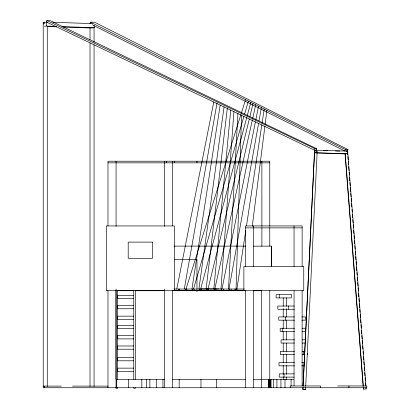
<?xml version="1.0" encoding="UTF-8"?>
<svg xmlns="http://www.w3.org/2000/svg" width="410" height="410" viewBox="0 0 410 410"><rect width="100%" height="100%" fill="white"/><g stroke="black" fill="none" stroke-linecap="round" stroke-linejoin="round"><path stroke-width="0.61" d="M236.047 289.04L241.546 115.2M305.629 387.419L305.547 389.5L302.918 389.372L302.969 387.927M303.067 386.01L314.572 150.972L316.146 151.049M302.918 389.372L303.016 387.455M303.077 386.179L314.572 150.972M305.701 386.307L317.196 151.1M228.513 289.04L237.913 113.478M220.944 289.04L233.915 111.581M213.825 289.04L230.702 110.054M206.138 288.876L227.365 107.804M252.268 226.315L264.906 126.208M265.147 124.307L266.905 110.367M198.927 289.04L224.055 106.897M236.898 289.04L245.81 230.297M246.482 225.874L261.811 124.814M262.098 122.918L264.209 109.019M191.941 289.04L220.175 105.047M184.28 289.04L217.054 102.879M229.021 289.04L258.577 123.359M259.028 120.842L261.385 107.61M176.782 289.04L213.779 102.008M221.969 289.04L255.415 121.847M255.789 119.966L258.546 106.19M214.82 288.876L252.396 119.756M252.673 118.51L255.722 104.781M208.024 289.04L249.311 118.977M249.915 116.496L253.078 103.458M90.015 23.688L90.39 22.16L94.433 22.16L347.993 149.578L347.618 151.105L347.731 153.729L346.691 153.822M347.993 149.578L345.363 149.578L344.989 151.105L92.306 24.836M200.664 289.04L246.83 117.168M247.163 115.933L250.817 102.331M193.51 289.04L243.899 116.466M244.616 114.011L248.383 101.111M56.093 26.389L46.561 26.055L46.386 22.022L46.837 20.5L50.189 20.618L316.73 148.748L316.274 150.27M314.66 152.833L314.547 150.209L314.998 148.686L316.73 148.748M186.002 289.04L240.962 114.369M241.346 113.145L245.575 99.712M43.26 24.036L43.183 22.309L47.657 22.068M44.429 26.25L46.561 26.055M94.136 25.415L94.233 27.721L91.035 28.008L63.063 27.034M46.386 22.022L314.547 150.209L347.618 151.105L346.578 151.198M315.182 152.786L347.731 153.729M346.399 150.87L347.444 150.777L347.649 151.152L365.91 385.743M346.604 151.244L347.649 151.152M363.239 387.511L363.547 389.162L366.161 388.931L366.058 387.655M44.951 23.688L43.214 23.688L43.214 387.737L366.817 387.737L366.817 385.959L337.732 385.959M107.973 162.837L269.775 162.837M245.503 227.878L302.134 227.878M173.968 246.123L245.959 246.123M253.575 246.169L271.594 246.123L271.594 266.505M174.311 259.356L196.964 259.356L196.964 289.378M219.048 288.876L201.202 288.876L201.202 290.659M173.953 289.04L244.386 289.04M117.342 290.736L133.947 290.736M135.228 290.736L164.605 290.736M172.272 290.736L245.718 290.736M253.38 290.736L261.688 290.736M133.747 295.354L117.567 295.354L117.567 298.593L133.747 298.593M133.747 305.511L117.567 305.511L117.567 308.75L133.747 308.75M294.385 306.029L277.821 306.029L277.821 309.263L294.385 309.263M133.747 316.156L117.567 316.156L117.567 319.39L133.747 319.39M294.467 316.93L278.713 316.93L278.713 320.169L294.467 320.169M301.847 316.93L305.629 316.93L305.629 320.169L301.847 320.169M133.747 325.304L117.567 325.304L117.567 328.543L133.747 328.543M294.488 328.256L280.194 328.256L280.194 331.495L294.488 331.495M302.001 328.256L305.783 328.256M302.001 331.495L305.783 331.495M133.747 335.657L117.567 335.657L117.567 338.896L133.747 338.896M294.488 339.829L281.101 339.829L281.101 343.062L294.488 343.062M302.134 339.829L305.45 339.829M302.134 343.062L305.45 343.062M133.747 345.978L117.567 345.978L117.567 349.212L133.747 349.212M294.436 351.349L280.343 351.349L280.343 354.588L294.436 354.588M302.067 351.349L305.004 351.349M302.067 354.588L305.004 354.588M133.747 357.561L117.567 357.561L117.567 360.795L133.747 360.795M294.436 362.614L279.005 362.614L279.005 365.848L294.436 365.848M301.688 362.614L304.159 362.614L304.159 365.848L301.688 365.848M133.747 368.139L117.567 368.139L117.567 371.373L133.747 371.373M294.119 373.879L279.225 373.879L279.225 377.113L294.119 377.113M164.871 379.404L116.742 379.404L116.742 387.737M172.328 379.404L245.585 379.404M253.723 379.404L293.555 379.404M43.214 386.117L61.315 386.117M72.498 386.117L108.163 386.117M52.741 22.242L92.153 23.621M43.183 22.309L44.454 22.355M61.818 26.588L94.233 27.721M47.176 26.476L56.708 26.809M314.547 150.209L316.443 150.275M323.403 150.516L327.831 150.675M335.416 150.936L339.844 151.09M315.295 152.853L345.651 153.914M302.908 389.208L305.547 389.5M46.837 20.5L314.998 148.686M90.39 22.16L345.363 149.578M365.951 388.557L366.161 388.931M347.49 151.418L347.741 154.606M347.89 156.517L348.136 159.705M348.285 161.617L348.536 164.805M348.684 166.716L348.982 170.539M349.13 172.451L349.33 175.003M349.525 177.55L349.776 180.738M349.925 182.655L350.171 185.838M350.319 187.754L350.622 191.578M350.77 193.489L351.016 196.677M351.165 198.589L351.411 201.776M351.56 203.688L351.811 206.876M352.011 209.428L352.205 211.975M352.405 214.527L352.651 217.715M352.805 219.627L353.051 222.814M353.2 224.726L353.446 227.914M353.645 230.461L353.897 233.649M354.045 235.56L354.291 238.748M354.44 240.665L354.686 243.847M354.84 245.764L355.086 248.952M355.285 251.499L355.531 254.687M355.68 256.599L355.931 259.786M356.08 261.698L356.326 264.886M356.474 266.797L356.772 270.626M356.92 272.537L357.12 275.084M357.32 277.637L357.566 280.824M357.715 282.736L357.966 285.924M358.114 287.835L358.361 291.023M358.56 293.575L358.806 296.758M358.955 298.675L359.206 301.862M359.355 303.774L359.652 307.597M359.801 309.509L360 312.061M360.195 314.608L360.446 317.796M360.595 319.708L360.841 322.895M360.99 324.807L361.241 327.995M361.435 330.547L361.687 333.735M361.835 335.646L362.081 338.834M362.23 340.746L362.481 343.934M362.63 345.845L362.876 349.033M363.075 351.585L363.275 354.132M363.47 356.685L363.721 359.872M363.87 361.784L364.116 364.972M364.264 366.883L364.562 370.707M364.71 372.618L364.961 375.806M365.11 377.718L365.356 380.905M365.505 382.817L365.756 386.005M345.184 153.294L363.296 385.974M363.444 387.886L363.547 389.162M345.03 153.56L363.142 386.235M316.628 150.024L316.74 152.643M348.941 385.959L348.941 387.737M320.63 387.737L320.63 385.959L290.254 385.959L290.254 387.737M307.213 353.507L307.213 354.588M305.322 339.829L305.322 341.981M303.344 351.349L303.344 354.588M302.134 266.387L302.134 225.936L245.503 225.936L245.503 266.387M302.134 290.659L302.134 385.82M294.047 225.936L294.047 266.546M294.047 290.659L294.047 385.82M291.09 379.404L291.09 385.948M288.712 306.029L288.712 309.263M286.436 297.885L286.436 306.173M286.436 308.72L286.436 317.007M286.436 320.189L286.436 328.477M286.436 331.659L286.436 339.946M286.436 343.129L286.436 351.416M286.436 354.599L286.436 362.886M286.436 365.433L286.436 374.356M286.436 376.903L286.436 379.455M285.462 316.93L285.462 320.169M284.991 379.404L284.991 387.737M284.022 373.879L284.022 377.113M283.228 297.885L283.228 306.173M283.228 308.72L283.228 317.007M283.228 320.189L283.228 328.477M283.228 331.659L283.228 339.946M283.228 343.129L283.228 351.416M283.228 354.599L283.228 362.886M283.228 365.433L283.228 374.356M283.228 376.903L283.228 379.455M282.592 328.256L282.592 331.495M280.958 379.404L280.958 387.737M279.236 294.703L279.236 297.937M276.904 379.404L276.904 387.737M273.414 379.404L273.414 387.737M271.394 246.123L271.394 266.485M271.041 379.404L271.041 387.737M270.144 379.404L270.144 387.737M270.077 379.404L270.077 387.737M269.775 226.335L269.775 161.217L107.973 161.217L107.973 225.936M269.775 227.611L269.775 246.123M269.775 290.659L269.775 379.434M269.565 379.404L269.565 387.737M268.719 379.404L268.719 387.737M268.647 379.404L268.647 387.737M261.887 161.217L261.887 226.407M261.887 227.611L261.887 246.22M261.688 290.659L261.667 387.737M253.595 225.936L253.595 266.546M253.595 290.659L253.595 387.737M245.503 290.659L245.503 387.737M243.888 290.659L243.888 266.387L303.754 266.387L303.754 290.659L106.359 290.659L106.359 225.936L174.311 225.936L174.311 290.659M236.713 289.04L236.713 290.659M235.883 289.04L235.883 290.659M234.986 289.04L234.986 290.659M231.091 289.04L231.091 290.659M223.486 289.04L223.486 290.659M221.677 289.04L221.677 290.659M216.654 379.404L216.654 387.737M215.952 289.04L215.952 290.659M214.481 289.04L214.481 290.659M208.69 289.04L208.69 290.659M200.972 379.404L200.972 387.737M199.86 289.04L199.86 290.659M199.829 289.04L199.829 290.659M196.964 161.217L196.964 162.837M196.964 290.659L196.964 291.715M194.109 289.04L194.109 290.659M192.551 289.04L192.551 290.659M186.786 289.04L186.786 290.659M185.402 289.04L185.371 290.659M179.652 289.04L179.652 290.659M179.165 379.404L179.165 387.737M178.417 289.04L178.442 290.659M174.378 161.217L174.378 162.837M172.697 161.217L172.697 225.936M172.697 290.659L172.697 387.737M166.465 161.217L166.465 162.837M164.605 161.217L164.605 226.407M164.605 289.04L164.605 387.737M164.43 161.217L164.43 162.837M162.96 379.404L162.96 387.737M156.579 379.404L156.579 387.737M149.865 379.404L149.865 387.737M146.56 379.404L146.56 387.737M141.829 379.404L141.829 387.737M135.367 290.239L135.367 379.363M135.367 387.691L135.367 388.249L133.747 388.249L133.747 387.691M133.747 290.239L133.747 379.363M128.571 379.404L128.571 387.737M117.598 290.239L117.598 379.363M117.598 387.691L117.598 388.249L115.979 388.249L115.979 387.691M116.066 161.217L116.066 226.407M116.066 289.04L116.066 387.737M115.979 290.239L115.979 379.286M107.973 290.659L107.973 387.737M94.059 27.526L94.059 42.24M94.059 44.803L94.059 386.456M90.015 27.526L90.015 39.683M90.015 42.881L90.015 386.456M47.263 26.245L47.263 386.456M44.413 386.117L44.413 387.737M152.469 242.115L128.202 242.115L128.202 258.295L152.469 258.295L152.469 242.115M291.269 294.703L276.109 294.703L276.109 297.937L291.269 297.937L291.269 294.703M236.836 290.659L236.836 289.04L236.811 290.659M229.236 290.659L229.236 289.04L229.21 290.659M206.947 290.659L206.947 288.876L206.922 290.659"/></g></svg>
